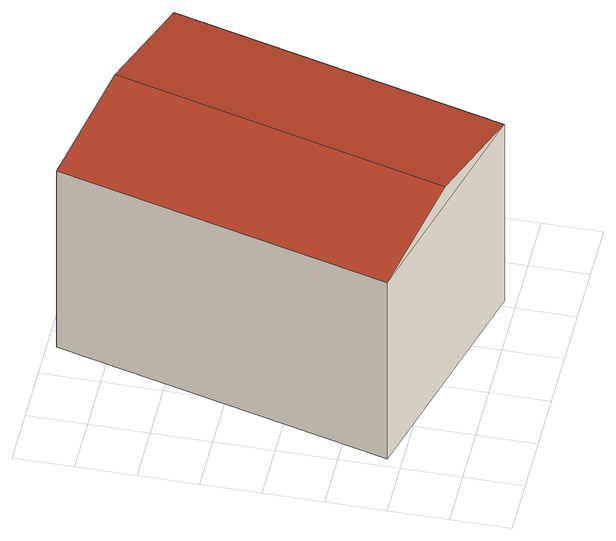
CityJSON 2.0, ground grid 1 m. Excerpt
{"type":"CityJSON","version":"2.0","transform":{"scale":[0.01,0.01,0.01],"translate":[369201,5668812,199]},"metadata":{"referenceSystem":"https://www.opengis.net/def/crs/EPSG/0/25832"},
"CityObjects":{
"building1":{"type":"Building","attributes":{"Gemeindeschluessel":"05122000","function":"31001_9998","roofType":"3100","measuredHeight":4.11},"geometry":[{"type":"Solid","lod":"2","boundaries":[[[[0,1,2,3]],[[4,5,1,0]],[[6,7,5,4]],[[3,2,7,6]],[[0,8,4]],[[6,9,3]],[[3,9,8,0]],[[4,8,9,6]],[[1,5,7,2]]]],"semantics":{"surfaces":[{"type":"WallSurface"},{"type":"RoofSurface"},{"type":"GroundSurface"}],"values":[[0,0,0,0,0,0,1,1,2]]}}]}
},
"vertices":[
[166,685,446],[166,685,71],[18,125,71],[18,125,446],[562,580,446],[562,580,71],[414,20,446],[414,20,71],[364,633,482],[216,73,482]
]}
